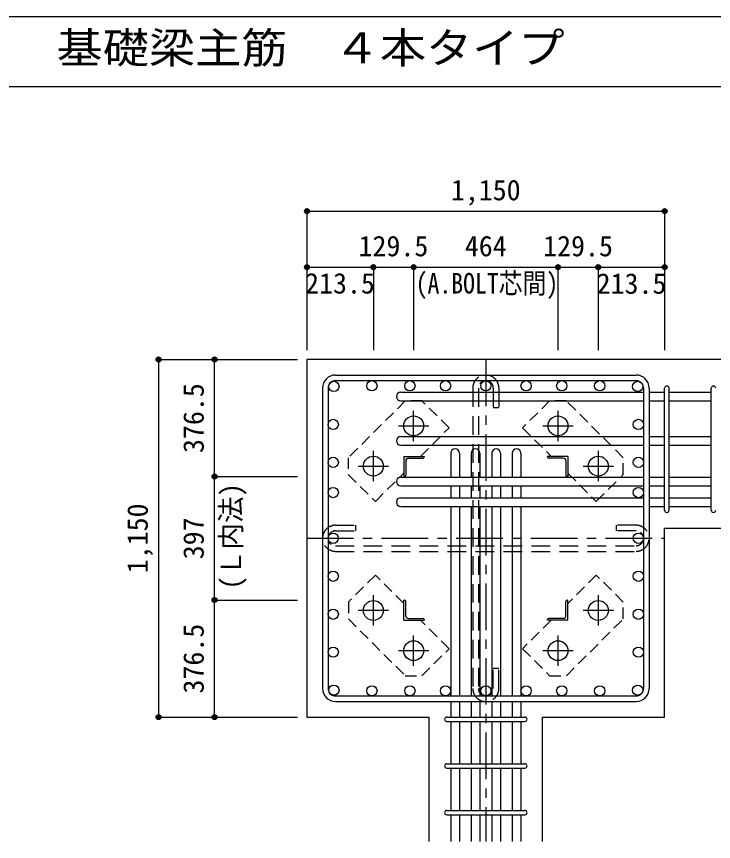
# Model space of a CAD drawing. Units: millimetres at full size, sheet at 1:30. Extents: x -5973 to 5954, y -4195 to 4201.
# Drawn here: x -956 to 1284, y 1548 to 4201 of the extents above; entities that cross this region are included whole.
import ezdxf
from ezdxf.enums import TextEntityAlignment as Align

# ---------------------------------------------------------------- set-up
doc = ezdxf.new("R2010")
doc.units = ezdxf.units.MM
doc.header["$LTSCALE"] = 30
doc.header["$PDMODE"] = 32
doc.header["$PDSIZE"] = 15
for name, pattern in [('CHAIN1', [8, 5, -1, 1, -1]), ('DASHED1', [1.8, 1.2, -0.6]), ('DASHED2', [3, 2, -1])]:
    doc.linetypes.add(name, pattern=pattern)
for name, color, linetype in [('0-1_躯体線', 2, 'Continuous'), ('0-2_アンカー、アングル', 4, 'Continuous'), ('0-3_立上り筋', 3, 'Continuous'), ('0-4_フープ筋', 7, 'Continuous'), ('0-5_基礎梁筋', 7, 'Continuous'), ('0-6_スタラップ筋', 7, 'Continuous'), ('0-7_文字', 4, 'Continuous'), ('0-9_プレート', 4, 'DASHED1'), ('0-C_中子', 7, 'DASHED2'), ('0-D_寸法', 4, 'Continuous'), ('6-7_文字', 7, 'Continuous'), ('F-0_枠', 6, 'Continuous')]:
    doc.layers.add(name, color=color, linetype=linetype)
doc.styles.add('ＭＳ ゴシック', font='')
doc.styles.get('ＭＳ ゴシック').set_extended_font_data('MS Gothic')

msp = doc.modelspace()

# ---------------------------------------------------------------- linework, layer by layer
at = {"layer": '0-1_躯体線'}
for p, q in [((-22.56, 3098.3), (-22.56, 1948.3)), ((1527.44, 3098.3), (-22.56, 3098.3)), ((1127.44, 2556.3), (1527.44, 2556.3)), ((1127.44, 1948.3), (1127.44, 2556.3)), ((-22.56, 1948.3), (369.94, 1948.3)), ((369.94, 1548.3), (369.94, 1948.3))]:
    msp.add_line(p, q, dxfattribs=at)
msp.add_lwpolyline([(734.94, 1548.3), (734.94, 1948.3), (1127.44, 1948.3)], dxfattribs=at)
at = {"layer": '0-2_アンカー、アングル', "linetype": 'CHAIN1'}
for p, q in [((320.44, 2836.1), (320.44, 2933.6)), ((784.44, 2933.6), (784.44, 2836.1)), ((271.64, 2884.8), (369.14, 2884.8)), ((735.74, 2884.8), (833.24, 2884.8)), ((190.94, 2706.6), (190.94, 2804.1)), ((913.94, 2804.1), (913.94, 2706.6)), ((142.14, 2755.3), (239.64, 2755.3)), ((865.24, 2755.3), (962.74, 2755.3)), ((190.94, 2242.5), (190.94, 2340)), ((913.94, 2340), (913.94, 2242.5)), ((239.64, 2291.3), (142.14, 2291.3)), ((962.74, 2291.3), (865.24, 2291.3)), ((320.44, 2113), (320.44, 2210.5)), ((784.44, 2210.5), (784.44, 2113)), ((369.14, 2161.8), (271.64, 2161.8)), ((833.24, 2161.8), (735.74, 2161.8))]:
    msp.add_line(p, q, dxfattribs=at)
at = {"layer": '0-2_アンカー、アングル'}
for p, q in [((288.94, 2786.8), (353.94, 2786.8)), ((288.94, 2786.8), (288.94, 2721.8)), ((353.94, 2786.8), (353.94, 2784.8)), ((815.94, 2786.8), (750.94, 2786.8)), ((750.94, 2784.8), (750.94, 2786.8)), ((815.94, 2786.8), (815.94, 2721.8)), ((294.94, 2772.3), (294.94, 2725.8)), ((303.44, 2780.8), (349.94, 2780.8)), ((801.44, 2780.8), (754.94, 2780.8)), ((809.94, 2772.3), (809.94, 2725.8)), ((290.94, 2721.8), (288.94, 2721.8)), ((815.94, 2721.8), (813.94, 2721.8)), ((288.94, 2324.8), (290.94, 2324.8)), ((288.94, 2259.8), (288.94, 2324.8)), ((294.94, 2274.3), (294.94, 2320.8)), ((809.94, 2274.3), (809.94, 2320.8)), ((813.94, 2324.8), (815.94, 2324.8)), ((815.94, 2259.8), (815.94, 2324.8)), ((288.94, 2259.8), (353.94, 2259.8)), ((303.44, 2265.8), (349.94, 2265.8)), ((353.94, 2261.8), (353.94, 2259.8)), ((750.94, 2259.8), (750.94, 2261.8)), ((815.94, 2259.8), (750.94, 2259.8)), ((801.44, 2265.8), (754.94, 2265.8))]:
    msp.add_line(p, q, dxfattribs=at)
at = {"layer": '0-2_アンカー、アングル', "color": 3}
for centre in [(320.44, 2884.8), (784.44, 2884.8), (190.94, 2755.3), (913.94, 2755.3), (190.94, 2291.3), (913.94, 2291.3), (320.44, 2161.8), (784.44, 2161.8)]:
    msp.add_circle(centre, 32, dxfattribs=at)
at = {"layer": '0-2_アンカー、アングル'}
for centre, radius, start, end in [((303.44, 2772.3), 8.5, 90, 180), ((349.94, 2784.8), 4, 270, 0), ((754.94, 2784.8), 4, 180, 270), ((801.44, 2772.3), 8.5, 0, 90), ((290.94, 2725.8), 4, 270, 0), ((813.94, 2725.8), 4, 180, 270), ((290.94, 2320.8), 4, 0, 90), ((813.94, 2320.8), 4, 90, 180), ((303.44, 2274.3), 8.5, 180, 270), ((349.94, 2261.8), 4, 0, 90), ((754.94, 2261.8), 4, 90, 180), ((801.44, 2274.3), 8.5, 270, 0)]:
    msp.add_arc(centre, radius, start, end, dxfattribs=at)
at = {"layer": '0-3_立上り筋'}
for centre in [(64.13, 3011.6), (186.21, 3013.8), (308.28, 3013.8), (422.94, 3013.8), (552.44, 3013.8), (681.94, 3013.8), (796.59, 3013.8), (918.66, 3013.8), (1040.74, 3011.6), (61.94, 2889.53), (1042.94, 2889.53), (61.94, 2767.45), (1042.94, 2767.45), (61.94, 2670.3), (1042.94, 2670.3), (61.94, 2523.3), (1042.94, 2523.3), (61.94, 2401.22), (1042.94, 2401.22), (61.94, 2279.15), (1042.94, 2279.15), (61.94, 2157.07), (1042.94, 2157.07), (64.13, 2035), (186.21, 2032.8), (308.28, 2032.8), (422.94, 2032.8), (552.44, 2032.8), (681.94, 2032.8), (796.59, 2032.8), (918.66, 2032.8), (1040.74, 2035)]:
    msp.add_circle(centre, 16.5, dxfattribs=at)
at = {"layer": '0-4_フープ筋'}
for p, q in [((69.44, 3048.3), (1035.44, 3048.3)), ((69.44, 3030.3), (1035.44, 3030.3)), ((27.44, 3006.3), (27.44, 2040.3)), ((45.44, 3006.3), (45.44, 2040.3)), ((1059.44, 3006.3), (1059.44, 2040.3)), ((1077.44, 3006.3), (1077.44, 2040.3)), ((69.44, 2016.3), (1035.44, 2016.3)), ((69.44, 1998.3), (1035.44, 1998.3))]:
    msp.add_line(p, q, dxfattribs=at)
for centre, radius, start, end in [((69.44, 3006.3), 42, 90, 180), ((69.44, 3006.3), 24, 90, 180), ((1035.44, 3006.3), 42, 0, 90), ((1035.44, 3006.3), 24, 0, 90), ((69.44, 2040.3), 42, 180, 270), ((69.44, 2040.3), 24, 180, 270), ((1035.44, 2040.3), 42, 270, 0), ((1035.44, 2040.3), 24, 270, 0)]:
    msp.add_arc(centre, radius, start, end, dxfattribs=at)
at = {"layer": '0-5_基礎梁筋'}
for p, q in [((278.94, 2993.1), (1059.44, 2993.1)), ((1077.44, 2993.1), (1127.44, 2993.1)), ((1141.44, 2993.1), (1277.44, 2993.1)), ((278.94, 2965.1), (1059.44, 2965.1)), ((1077.44, 2965.1), (1127.44, 2965.1)), ((1141.44, 2965.1), (1277.44, 2965.1)), ((278.94, 2850.8), (1059.44, 2850.8)), ((1077.44, 2850.8), (1127.44, 2850.8)), ((1141.44, 2850.8), (1277.44, 2850.8)), ((278.94, 2822.8), (1059.44, 2822.8)), ((1077.44, 2822.8), (1127.44, 2822.8)), ((1141.44, 2822.8), (1277.44, 2822.8)), ((439.44, 2796.8), (439.44, 2719.8)), ((467.44, 2796.8), (467.44, 2719.8)), ((505.44, 2796.8), (505.44, 2719.8)), ((533.44, 2796.8), (533.44, 2719.8)), ((571.44, 2796.8), (571.44, 2719.8)), ((599.44, 2796.8), (599.44, 2719.8)), ((637.44, 2796.8), (637.44, 2719.8)), ((665.44, 2796.8), (665.44, 2719.8)), ((278.94, 2719.8), (1059.44, 2719.8)), ((1077.44, 2719.8), (1127.44, 2719.8)), ((1141.44, 2719.8), (1277.44, 2719.8)), ((278.94, 2691.8), (1059.44, 2691.8)), ((439.44, 2691.8), (439.44, 2653.8)), ((467.44, 2691.8), (467.44, 2653.8)), ((505.44, 2691.8), (505.44, 2653.8)), ((533.44, 2691.8), (533.44, 2653.8)), ((571.44, 2691.8), (571.44, 2653.8)), ((599.44, 2691.8), (599.44, 2653.8)), ((637.44, 2691.8), (637.44, 2653.8)), ((665.44, 2691.8), (665.44, 2653.8)), ((1077.44, 2691.8), (1127.44, 2691.8)), ((1141.44, 2691.8), (1277.44, 2691.8)), ((278.94, 2653.8), (1059.44, 2653.8)), ((1077.44, 2653.8), (1127.44, 2653.8)), ((1141.44, 2653.8), (1277.44, 2653.8)), ((278.94, 2625.8), (1059.44, 2625.8)), ((439.44, 2625.8), (439.44, 2016.3)), ((467.44, 2625.8), (467.44, 2016.3)), ((505.44, 2625.8), (505.44, 2016.3)), ((533.44, 2625.8), (533.44, 2016.3)), ((571.44, 2625.8), (571.44, 2016.3)), ((599.44, 2625.8), (599.44, 2016.3)), ((637.44, 2625.8), (637.44, 2016.3)), ((665.44, 2625.8), (665.44, 2016.3)), ((1077.44, 2625.8), (1127.44, 2625.8)), ((1141.44, 2625.8), (1277.44, 2625.8)), ((439.44, 1998.3), (439.44, 1948.3)), ((467.44, 1998.3), (467.44, 1948.3)), ((505.44, 1998.3), (505.44, 1948.3)), ((533.44, 1998.3), (533.44, 1948.3)), ((571.44, 1998.3), (571.44, 1948.3)), ((599.44, 1998.3), (599.44, 1948.3)), ((637.44, 1998.3), (637.44, 1948.3)), ((665.44, 1998.3), (665.44, 1948.3)), ((439.44, 1934.3), (439.44, 1798.3)), ((467.44, 1934.3), (467.44, 1798.3)), ((505.44, 1934.3), (505.44, 1798.3)), ((533.44, 1934.3), (533.44, 1798.3)), ((571.44, 1934.3), (571.44, 1798.3)), ((599.44, 1934.3), (599.44, 1798.3)), ((637.44, 1934.3), (637.44, 1798.3)), ((665.44, 1934.3), (665.44, 1798.3)), ((439.44, 1784.3), (439.44, 1648.3)), ((467.44, 1784.3), (467.44, 1648.3)), ((505.44, 1784.3), (505.44, 1648.3)), ((533.44, 1784.3), (533.44, 1648.3)), ((571.44, 1784.3), (571.44, 1648.3)), ((599.44, 1784.3), (599.44, 1648.3)), ((637.44, 1784.3), (637.44, 1648.3)), ((665.44, 1784.3), (665.44, 1648.3)), ((439.44, 1634.3), (439.44, 1548.3)), ((467.44, 1634.3), (467.44, 1548.3)), ((505.44, 1634.3), (505.44, 1548.3)), ((533.44, 1634.3), (533.44, 1548.3)), ((571.44, 1634.3), (571.44, 1548.3)), ((599.44, 1634.3), (599.44, 1548.3)), ((637.44, 1634.3), (637.44, 1548.3)), ((665.44, 1634.3), (665.44, 1548.3))]:
    msp.add_line(p, q, dxfattribs=at)
for centre, start, end in [((278.94, 2979.1), 90, 270), ((278.94, 2836.8), 90, 270), ((453.44, 2796.8), 0, 180), ((519.44, 2796.8), 0, 180), ((585.44, 2796.8), 0, 180), ((651.44, 2796.8), 0, 180), ((278.94, 2705.8), 90, 270), ((278.94, 2639.8), 90, 270)]:
    msp.add_arc(centre, 14, start, end, dxfattribs=at)
at = {"layer": '0-6_スタラップ筋'}
for p, q in [((1127.44, 2613.3), (1127.44, 3005.6)), ((1141.44, 2613.3), (1141.44, 3005.6)), ((1277.44, 2613.3), (1277.44, 3005.6)), ((426.94, 1948.3), (677.94, 1948.3)), ((426.94, 1934.3), (677.94, 1934.3)), ((426.94, 1798.3), (677.94, 1798.3)), ((426.94, 1784.3), (677.94, 1784.3)), ((426.94, 1648.3), (677.94, 1648.3)), ((426.94, 1634.3), (677.94, 1634.3))]:
    msp.add_line(p, q, dxfattribs=at)
for centre, start, end in [((1134.44, 3005.6), 0, 180), ((1134.44, 3005.6), 0, 180), ((1134.44, 3005.6), 0, 180), ((1134.44, 3005.6), 0, 180), ((1284.44, 3005.6), 0, 180), ((1134.44, 2613.3), 180, 0), ((1134.44, 2613.3), 180, 0), ((1134.44, 2613.3), 180, 0), ((1134.44, 2613.3), 180, 0), ((1284.44, 2613.3), 180, 0), ((426.94, 1941.3), 90, 270), ((426.94, 1941.3), 90, 270), ((426.94, 1941.3), 90, 270), ((426.94, 1941.3), 90, 270), ((677.94, 1941.3), 270, 90), ((677.94, 1941.3), 270, 90), ((677.94, 1941.3), 270, 90), ((677.94, 1941.3), 270, 90), ((426.94, 1791.3), 90, 270), ((677.94, 1791.3), 270, 90), ((426.94, 1641.3), 90, 270), ((677.94, 1641.3), 270, 90)]:
    msp.add_arc(centre, 7, start, end, dxfattribs=at)
at = {"layer": '0-9_プレート'}
for points in [[(293.54, 2965.3), (110.34, 2782.2), (110.34, 2728.5), (197.34, 2641.5), (288.94, 2733.1)], [(342.64, 2786.8), (434.24, 2878.4), (347.24, 2965.3), (293.54, 2965.3)], [(994.44, 2782.2), (811.34, 2965.4), (757.64, 2965.4), (670.64, 2878.4), (762.24, 2786.8)], [(815.94, 2733.1), (907.54, 2641.5), (994.44, 2728.5), (994.44, 2782.2)], [(288.94, 2313.5), (197.34, 2405.1), (110.44, 2318.1), (110.44, 2264.4)], [(811.34, 2081.3), (994.54, 2264.4), (994.54, 2318.1), (907.54, 2405.1), (815.94, 2313.5)], [(110.44, 2264.4), (293.54, 2081.2), (347.24, 2081.2), (434.24, 2168.2), (342.64, 2259.8)], [(762.24, 2259.8), (670.64, 2168.2), (757.64, 2081.3), (811.34, 2081.3)]]:
    msp.add_lwpolyline(points, dxfattribs=at)
at = {"layer": '0-C_中子'}
for p, q in [((510.44, 3006.3), (510.44, 2040.3)), ((528.44, 3006.3), (528.44, 2040.3)), ((576.44, 3006.3), (576.44, 2942.3)), ((69.44, 2547.3), (133.44, 2547.3)), ((971.44, 2565.3), (971.44, 2547.3)), ((1035.44, 2565.3), (971.44, 2565.3)), ((1035.44, 2547.3), (971.44, 2547.3)), ((69.44, 2499.3), (1035.44, 2499.3)), ((69.44, 2481.3), (1035.44, 2481.3)), ((594.44, 2104.3), (576.44, 2104.3)), ((576.44, 2040.3), (576.44, 2104.3)), ((594.44, 2040.3), (594.44, 2104.3))]:
    msp.add_line(p, q, dxfattribs=at)
for points in [[(594.44, 3006.3), (594.44, 2942.3), (576.44, 2942.3)], [(69.44, 2565.3), (133.44, 2565.3), (133.44, 2547.3)]]:
    msp.add_lwpolyline(points, dxfattribs=at)
for centre, radius, start, end in [((552.44, 3006.3), 42, 0, 180), ((552.44, 3006.3), 24, 0, 180), ((69.44, 2523.3), 42, 90, 270), ((69.44, 2523.3), 24, 90, 270), ((1035.44, 2523.3), 42, 270, 90), ((1035.44, 2523.3), 24, 270, 90), ((552.44, 2040.3), 42, 180, 0), ((552.44, 2040.3), 24, 180, 0)]:
    msp.add_arc(centre, radius, start, end, dxfattribs=at)
at = {"layer": '0-D_寸法'}
for p, q in [((-22.56, 3575.34), (-22.56, 3395.34)), ((-22.56, 3575.34), (-22.56, 3395.34)), ((-22.56, 3575.34), (1127.44, 3575.34)), ((-22.56, 3575.34), (1127.44, 3575.34)), ((1127.44, 3575.34), (1127.44, 3395.34)), ((-22.56, 3395.34), (-22.56, 3128.3)), ((-22.56, 3395.34), (190.94, 3395.34)), ((-22.56, 3395.34), (-22.56, 3128.3)), ((190.94, 3395.34), (190.94, 3128.3)), ((190.94, 3395.34), (320.44, 3395.34)), ((320.44, 3395.34), (320.44, 3128.3)), ((320.44, 3395.34), (784.44, 3395.34)), ((784.44, 3395.34), (784.44, 3128.3)), ((784.44, 3395.34), (913.94, 3395.34)), ((913.94, 3395.34), (913.94, 3128.3)), ((913.94, 3395.34), (1127.44, 3395.34)), ((1127.44, 3395.34), (1127.44, 3128.3)), ((-499.6, 3098.3), (-319.6, 3098.3)), ((-499.6, 3098.3), (-319.6, 3098.3)), ((-499.6, 3098.3), (-499.6, 1948.3)), ((-499.6, 3098.3), (-499.6, 1948.3)), ((-319.6, 2721.8), (-319.6, 3098.3)), ((-319.6, 3098.3), (-52.56, 3098.3)), ((-319.6, 2324.8), (-319.6, 2721.8)), ((-319.6, 2721.8), (-52.56, 2721.8)), ((-319.6, 1948.3), (-319.6, 2324.8)), ((-319.6, 2324.8), (-52.56, 2324.8)), ((-499.6, 1948.3), (-319.6, 1948.3)), ((-319.6, 1948.3), (-52.56, 1948.3)), ((-319.6, 1948.3), (-52.56, 1948.3))]:
    msp.add_line(p, q, dxfattribs=at)
at = {"layer": '0-D_寸法', "linetype": 'CHAIN1'}
for p, q in [((552.44, 3098.3), (552.44, 1548.3)), ((-22.56, 2523.3), (1127.44, 2523.3))]:
    msp.add_line(p, q, dxfattribs=at)
at = {"layer": '0-D_寸法'}
for centre, radius in [((-22.56, 3575.34), 8), ((-22.56, 3575.34), 7.2), ((-22.56, 3575.34), 6.4), ((1127.44, 3575.34), 8), ((1127.44, 3575.34), 7.2), ((1127.44, 3575.34), 6.4), ((-22.56, 3575.34), 5.6), ((-22.56, 3575.34), 4.8), ((-22.56, 3575.34), 4), ((-22.56, 3575.34), 3.2), ((-22.56, 3575.34), 2.4), ((-22.56, 3575.34), 1.6), ((-22.56, 3575.34), 0.8), ((1127.44, 3575.34), 5.6), ((1127.44, 3575.34), 4.8), ((1127.44, 3575.34), 4), ((1127.44, 3575.34), 3.2), ((1127.44, 3575.34), 2.4), ((1127.44, 3575.34), 1.6), ((1127.44, 3575.34), 0.8), ((-22.56, 3395.34), 8), ((-22.56, 3395.34), 7.2), ((-22.56, 3395.34), 6.4), ((-22.56, 3395.34), 5.6), ((-22.56, 3395.34), 4.8), ((-22.56, 3395.34), 4), ((-22.56, 3395.34), 3.2), ((-22.56, 3395.34), 2.4), ((-22.56, 3395.34), 1.6), ((-22.56, 3395.34), 0.8), ((190.94, 3395.34), 8), ((190.94, 3395.34), 7.2), ((190.94, 3395.34), 6.4), ((190.94, 3395.34), 5.6), ((190.94, 3395.34), 4.8), ((190.94, 3395.34), 4), ((190.94, 3395.34), 3.2), ((190.94, 3395.34), 2.4), ((190.94, 3395.34), 1.6), ((190.94, 3395.34), 0.8), ((320.44, 3395.34), 8), ((320.44, 3395.34), 7.2), ((320.44, 3395.34), 6.4), ((320.44, 3395.34), 5.6), ((320.44, 3395.34), 4.8), ((320.44, 3395.34), 4), ((320.44, 3395.34), 3.2), ((320.44, 3395.34), 2.4), ((320.44, 3395.34), 1.6), ((320.44, 3395.34), 0.8), ((784.44, 3395.34), 8), ((784.44, 3395.34), 7.2), ((784.44, 3395.34), 6.4), ((784.44, 3395.34), 5.6), ((784.44, 3395.34), 4.8), ((784.44, 3395.34), 4), ((784.44, 3395.34), 3.2), ((784.44, 3395.34), 2.4), ((784.44, 3395.34), 1.6), ((784.44, 3395.34), 0.8), ((913.94, 3395.34), 8), ((913.94, 3395.34), 7.2), ((913.94, 3395.34), 6.4), ((913.94, 3395.34), 5.6), ((913.94, 3395.34), 4.8), ((913.94, 3395.34), 4), ((913.94, 3395.34), 3.2), ((913.94, 3395.34), 2.4), ((913.94, 3395.34), 1.6), ((913.94, 3395.34), 0.8), ((1127.44, 3395.34), 8), ((1127.44, 3395.34), 7.2), ((1127.44, 3395.34), 6.4), ((1127.44, 3395.34), 5.6), ((1127.44, 3395.34), 4.8), ((1127.44, 3395.34), 4), ((1127.44, 3395.34), 3.2), ((1127.44, 3395.34), 2.4), ((1127.44, 3395.34), 1.6), ((1127.44, 3395.34), 0.8), ((-499.6, 3098.3), 8), ((-499.6, 3098.3), 7.2), ((-499.6, 3098.3), 6.4), ((-499.6, 3098.3), 5.6), ((-319.6, 3098.3), 8), ((-319.6, 3098.3), 7.2), ((-319.6, 3098.3), 6.4), ((-319.6, 3098.3), 5.6), ((-499.6, 3098.3), 4.8), ((-499.6, 3098.3), 4), ((-499.6, 3098.3), 3.2), ((-499.6, 3098.3), 2.4), ((-499.6, 3098.3), 1.6), ((-499.6, 3098.3), 0.8), ((-319.6, 3098.3), 4.8), ((-319.6, 3098.3), 4), ((-319.6, 3098.3), 3.2), ((-319.6, 3098.3), 2.4), ((-319.6, 3098.3), 1.6), ((-319.6, 3098.3), 0.8), ((-319.6, 2721.8), 8), ((-319.6, 2721.8), 7.2), ((-319.6, 2721.8), 6.4), ((-319.6, 2721.8), 5.6), ((-319.6, 2721.8), 4.8), ((-319.6, 2721.8), 4), ((-319.6, 2721.8), 3.2), ((-319.6, 2721.8), 2.4), ((-319.6, 2721.8), 1.6), ((-319.6, 2721.8), 0.8), ((-319.6, 2324.8), 8), ((-319.6, 2324.8), 7.2), ((-319.6, 2324.8), 6.4), ((-319.6, 2324.8), 5.6), ((-319.6, 2324.8), 4.8), ((-319.6, 2324.8), 4), ((-319.6, 2324.8), 3.2), ((-319.6, 2324.8), 2.4), ((-319.6, 2324.8), 1.6), ((-319.6, 2324.8), 0.8), ((-499.6, 1948.3), 8), ((-499.6, 1948.3), 7.2), ((-499.6, 1948.3), 6.4), ((-499.6, 1948.3), 5.6), ((-499.6, 1948.3), 4.8), ((-499.6, 1948.3), 4), ((-499.6, 1948.3), 3.2), ((-499.6, 1948.3), 2.4), ((-499.6, 1948.3), 1.6), ((-499.6, 1948.3), 0.8), ((-319.6, 1948.3), 8), ((-319.6, 1948.3), 7.2), ((-319.6, 1948.3), 6.4), ((-319.6, 1948.3), 5.6), ((-319.6, 1948.3), 4.8), ((-319.6, 1948.3), 4), ((-319.6, 1948.3), 3.2), ((-319.6, 1948.3), 2.4), ((-319.6, 1948.3), 1.6), ((-319.6, 1948.3), 0.8)]:
    msp.add_circle(centre, radius, dxfattribs=at)
at = {"layer": '0-D_寸法', "color": 7}
for p in [(-22.56, 3575.34), (1127.44, 3575.34), (-22.56, 3395.34), (190.94, 3395.34), (320.44, 3395.34), (784.44, 3395.34), (913.94, 3395.34), (1127.44, 3395.34), (-499.6, 3098.3), (-319.6, 3098.3), (-319.6, 2721.8), (-319.6, 2324.8), (-499.6, 1948.3), (-319.6, 1948.3)]:
    msp.add_point(p, dxfattribs=at)
at = {"layer": 'F-0_枠'}
msp.add_line((-5972.88, 4201.15), (5954.1, 4201.15), dxfattribs=at)
at = {"layer": 'F-0_枠', "color": 2}
msp.add_line((-5972.88, 3976.15), (3723.6, 3976.15), dxfattribs=at)

# ---------------------------------------------------------------- texts
at = {"layer": '0-7_文字', "style": 'ＭＳ ゴシック', "width": 0.85}
msp.add_text('(A.BOLT芯間)', height=65.98, dxfattribs=at).set_placement((326.92, 3290.58), align=Align.BOTTOM_LEFT)
at = {"layer": '0-7_文字', "style": 'ＭＳ ゴシック', "width": 0.95}
msp.add_text('(Ｌ内法)', height=65.98, rotation=90, dxfattribs=at).set_placement((-214.55, 2358.7), align=Align.BOTTOM_LEFT)
at = {"layer": '0-D_寸法', "style": 'ＭＳ ゴシック'}
for s, p in [('1,150', (439.94, 3590.34)), ('129.5', (143.19, 3410.34)), ('464', (484.94, 3410.34)), ('129.5', (736.69, 3410.34)), ('213.5', (-28.58, 3290.52)), ('213.5', (908.75, 3289.8))]:
    msp.add_text(s, height=65.98, dxfattribs=at).set_placement(p, align=Align.BOTTOM_LEFT)
for s, p in [('376.5', (-334.6, 2797.55)), ('1,150', (-514.6, 2410.8)), ('397', (-334.6, 2455.8)), ('376.5', (-334.6, 2024.05))]:
    msp.add_text(s, height=65.98, rotation=90, dxfattribs=at).set_placement(p, align=Align.BOTTOM_LEFT)
at = {"layer": '6-7_文字', "color": 2, "style": 'ＭＳ ゴシック', "width": 1.1}
msp.add_text('\u3000\u3000基礎梁主筋\u3000４本タイプ', height=98.97, dxfattribs=at).set_placement((-1124.64, 4021.15), align=Align.BOTTOM_LEFT)

doc.saveas('drawing.dxf')
